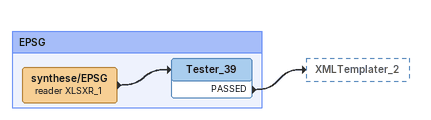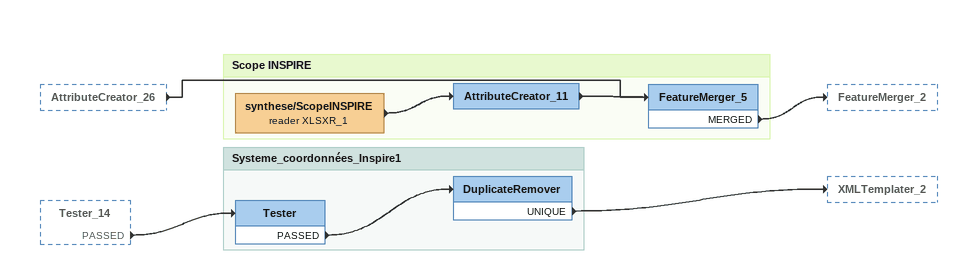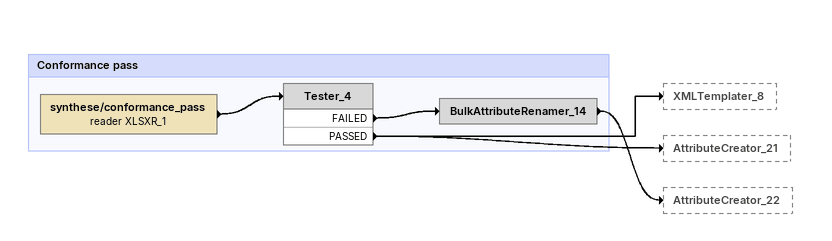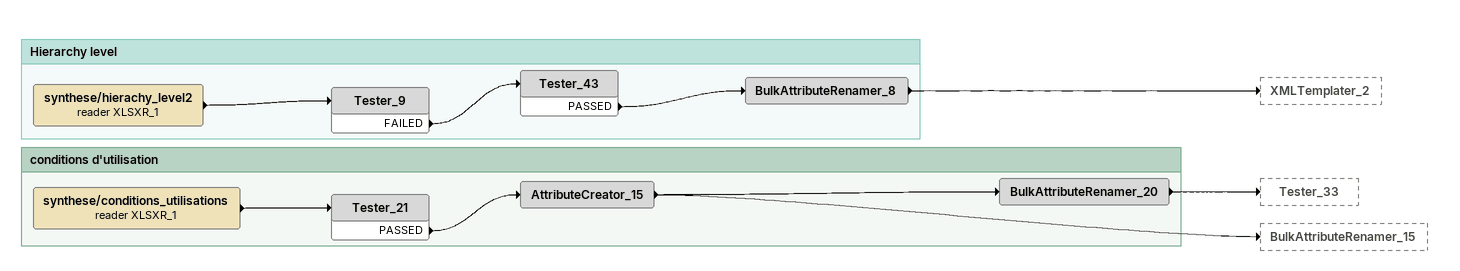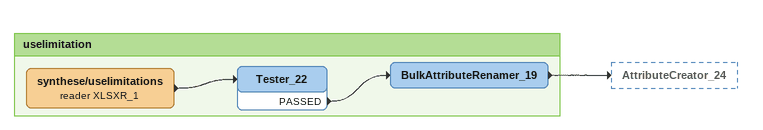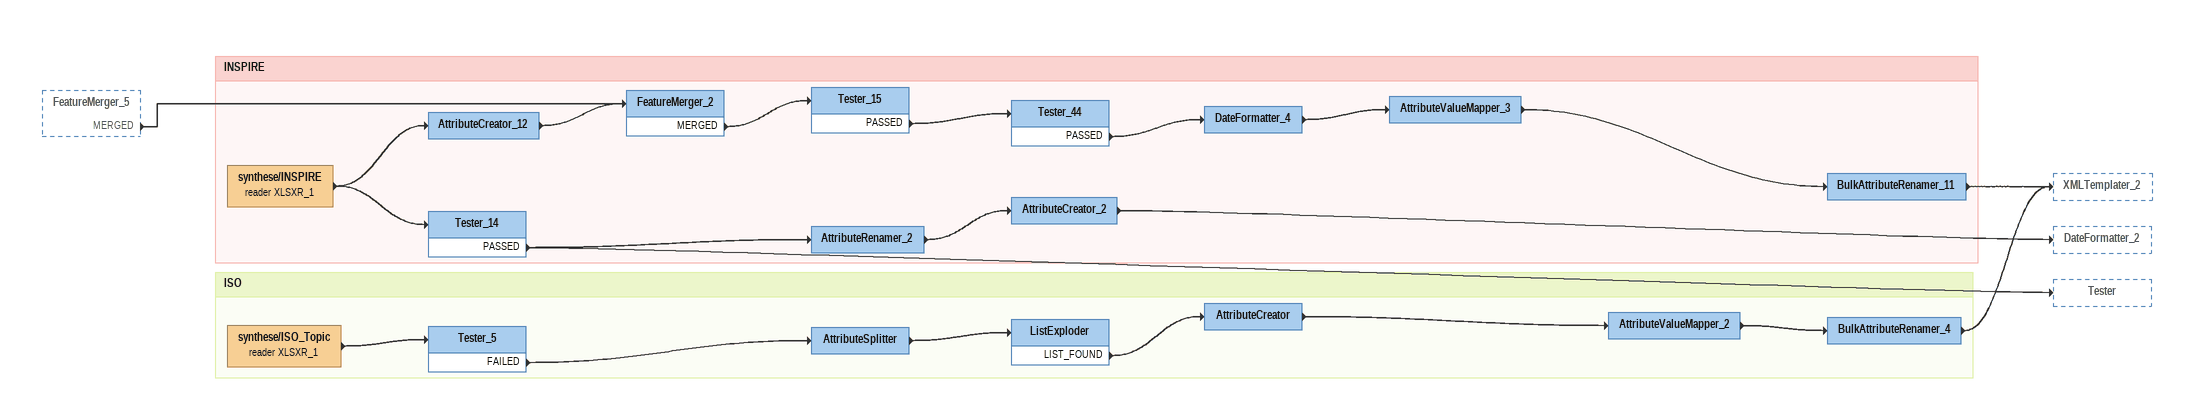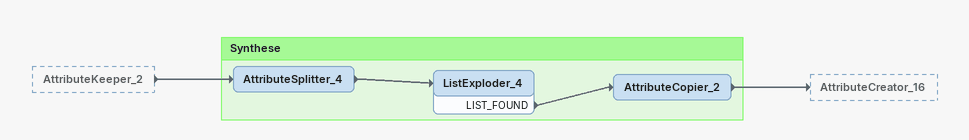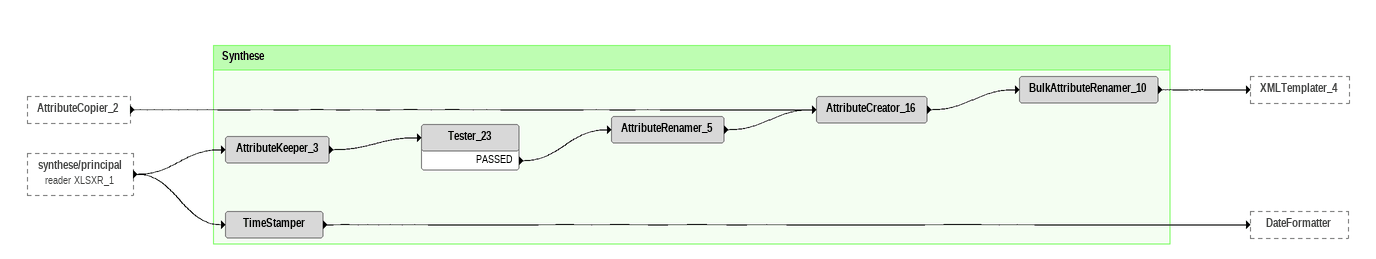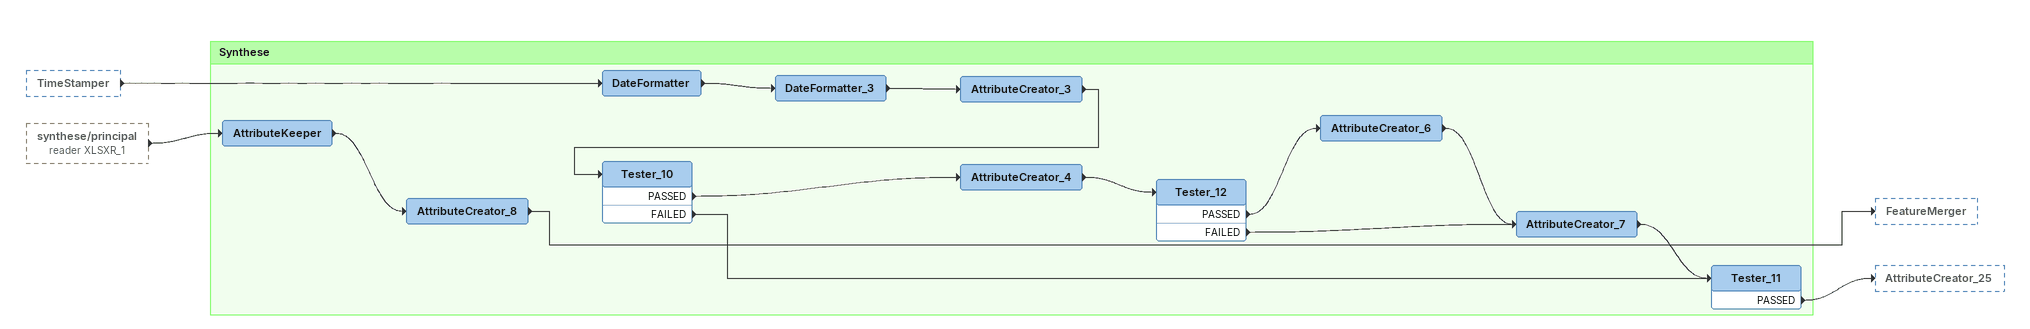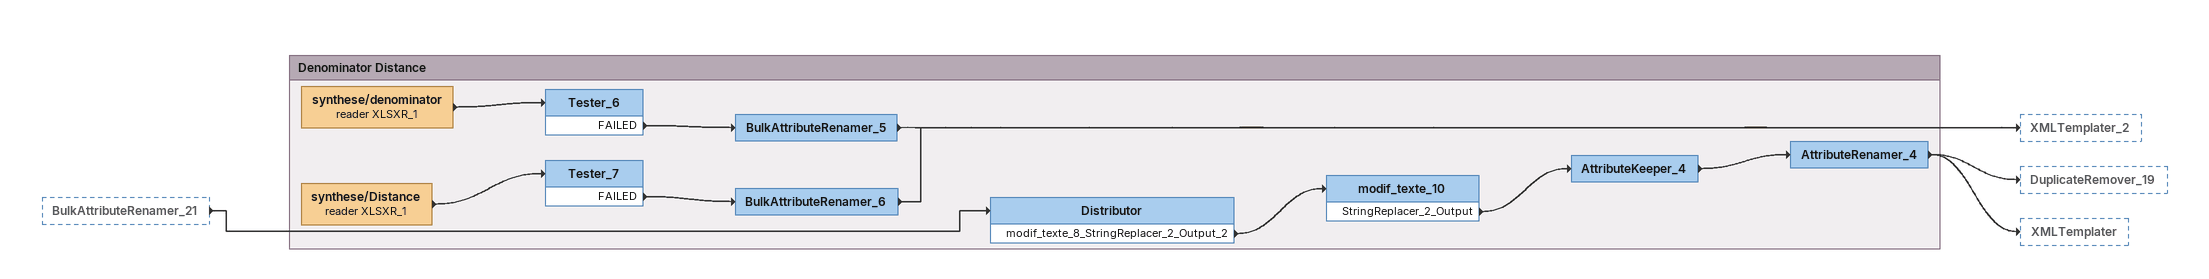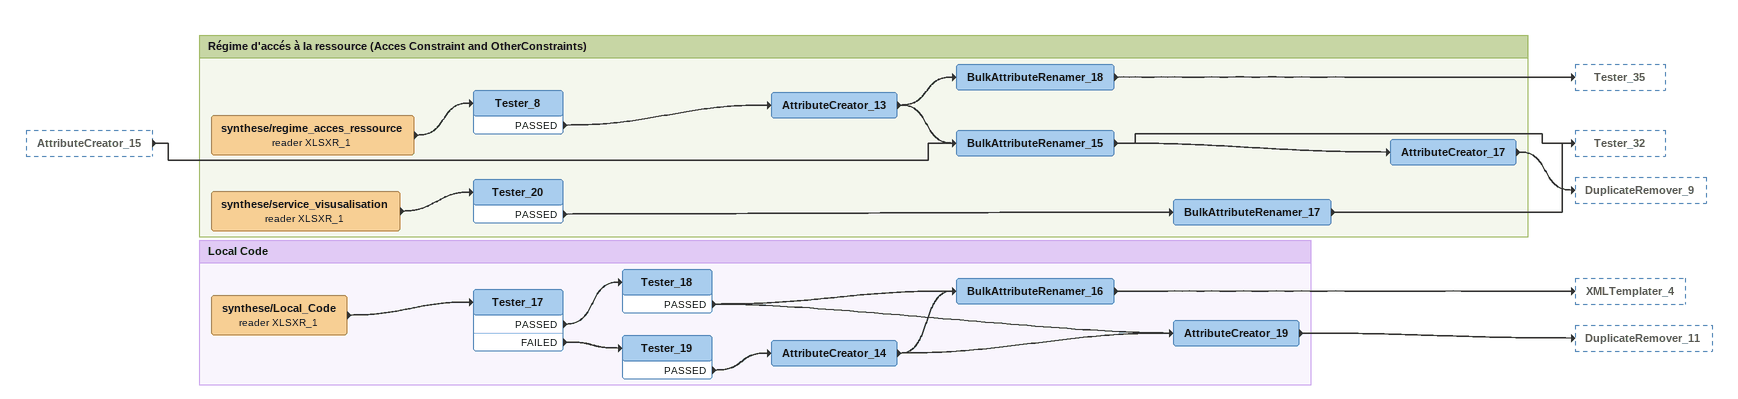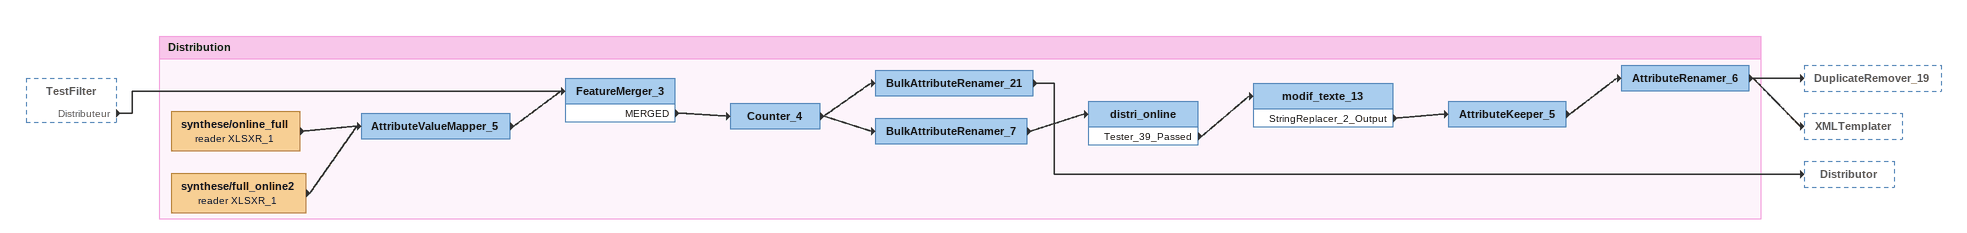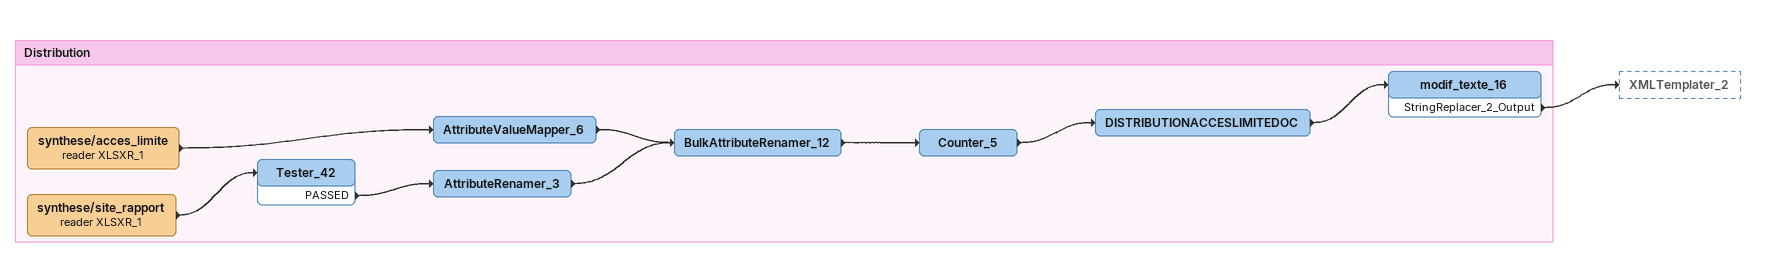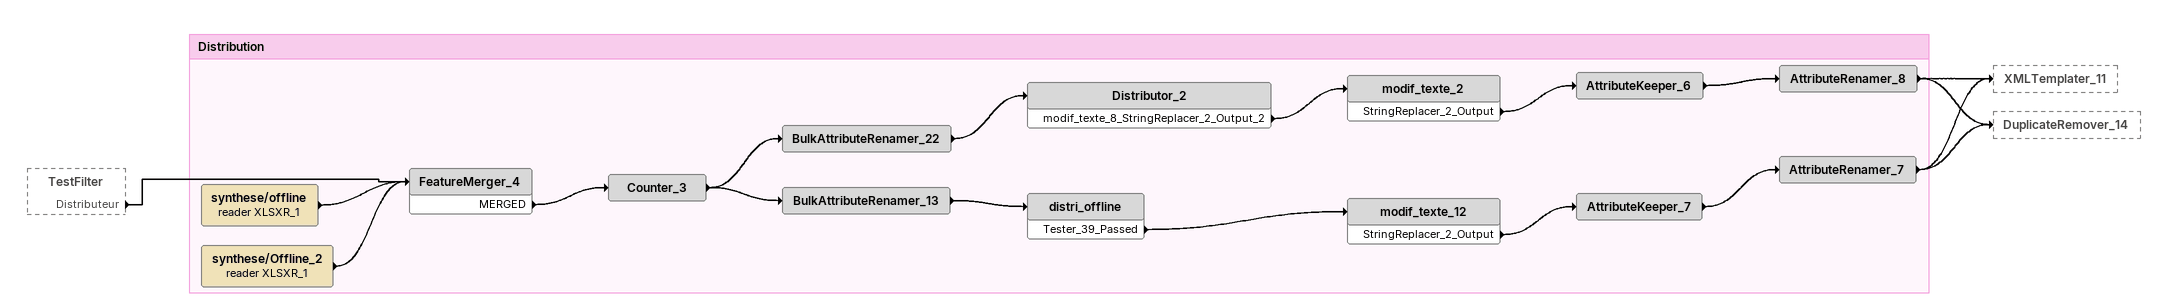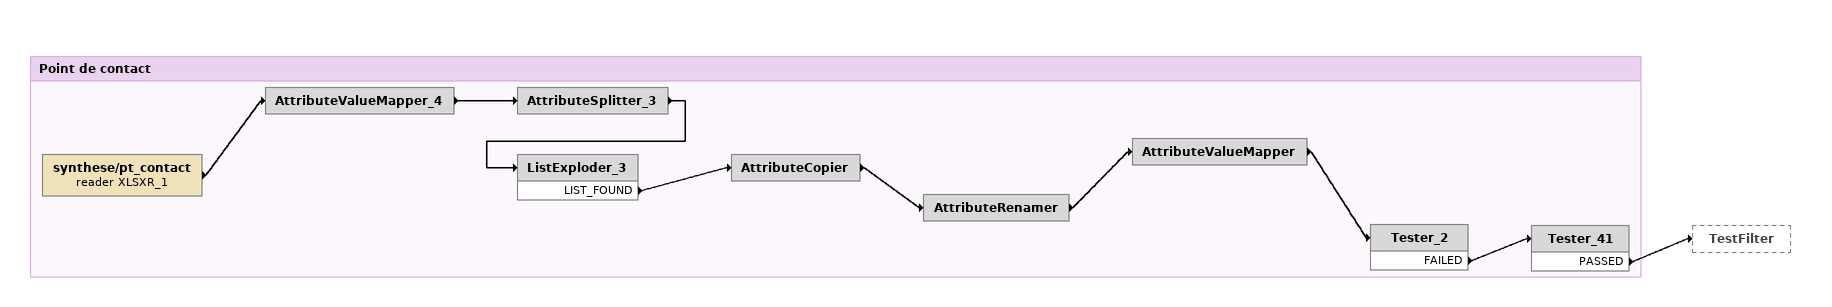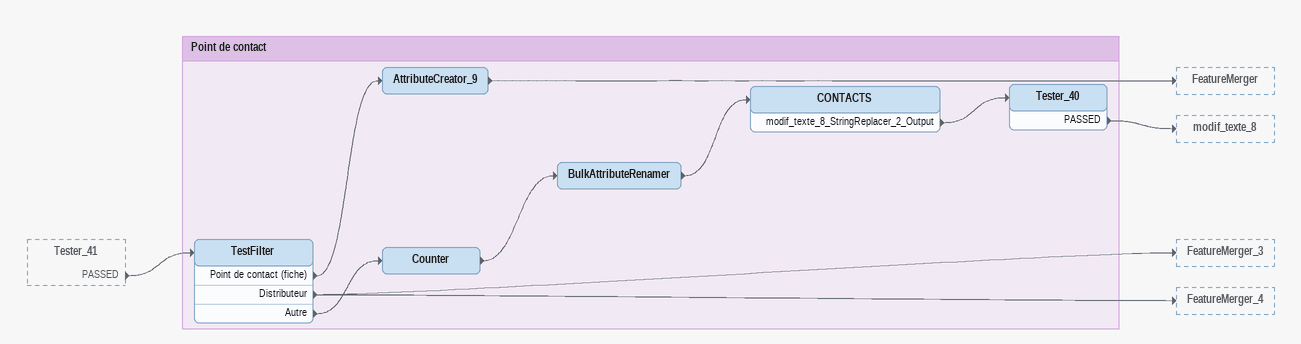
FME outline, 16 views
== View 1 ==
Bookmark: EPSG
synthese/EPSG (reader XLSXR_1)
    -> Tester_39
Tester_39
    PASSED -> XMLTemplater_2

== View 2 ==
AttributeCreator_26 [outside]
    -> FeatureMerger_5
Tester_14 [outside]
    PASSED -> Tester

Bookmark: Systeme_coordonnées_Inspire1
Tester
    PASSED -> DuplicateRemover
DuplicateRemover
    UNIQUE -> XMLTemplater_2

Bookmark: Scope INSPIRE
synthese/ScopeINSPIRE (reader XLSXR_1)
    -> AttributeCreator_11
AttributeCreator_11
    -> FeatureMerger_5
FeatureMerger_5
    MERGED -> FeatureMerger_2

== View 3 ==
Bookmark: Conformance pass
synthese/conformance_pass (reader XLSXR_1)
    -> Tester_4
Tester_4
    FAILED -> BulkAttributeRenamer_14
    PASSED -> XMLTemplater_8
    PASSED -> AttributeCreator_21
BulkAttributeRenamer_14
    -> AttributeCreator_22

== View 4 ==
Bookmark: Hierarchy level
synthese/hierachy_level2 (reader XLSXR_1)
    -> Tester_9
Tester_9
    FAILED -> Tester_43
Tester_43
    PASSED -> BulkAttributeRenamer_8
BulkAttributeRenamer_8
    -> XMLTemplater_2

Bookmark: conditions d'utilisation
synthese/conditions_utilisations (reader XLSXR_1)
    -> Tester_21
Tester_21
    PASSED -> AttributeCreator_15
AttributeCreator_15
    -> BulkAttributeRenamer_15
    -> BulkAttributeRenamer_20
BulkAttributeRenamer_20
    -> Tester_33

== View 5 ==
Bookmark: uselimitation
synthese/uselimitations (reader XLSXR_1)
    -> Tester_22
Tester_22
    PASSED -> BulkAttributeRenamer_19
BulkAttributeRenamer_19
    -> AttributeCreator_24

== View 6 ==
FeatureMerger_5 [outside]
    MERGED -> FeatureMerger_2

Bookmark: INSPIRE
synthese/INSPIRE (reader XLSXR_1)
    -> AttributeCreator_12
    -> Tester_14
AttributeCreator_12
    -> FeatureMerger_2
Tester_14
    PASSED -> AttributeRenamer_2
    PASSED -> Tester
AttributeRenamer_2
    -> AttributeCreator_2
AttributeCreator_2
    -> DateFormatter_2
FeatureMerger_2
    MERGED -> Tester_15
Tester_15
    PASSED -> Tester_44
Tester_44
    PASSED -> DateFormatter_4
DateFormatter_4
    -> AttributeValueMapper_3
AttributeValueMapper_3
    -> BulkAttributeRenamer_11
BulkAttributeRenamer_11
    -> XMLTemplater_2

Bookmark: ISO
synthese/ISO_Topic (reader XLSXR_1)
    -> Tester_5
Tester_5
    FAILED -> AttributeSplitter
AttributeSplitter
    -> ListExploder
ListExploder
    LIST_FOUND -> AttributeCreator
AttributeCreator
    -> AttributeValueMapper_2
AttributeValueMapper_2
    -> BulkAttributeRenamer_4
BulkAttributeRenamer_4
    -> XMLTemplater_2

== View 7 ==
AttributeKeeper_2 [outside]
    -> AttributeSplitter_4

Bookmark: Synthese
AttributeSplitter_4
    -> ListExploder_4
ListExploder_4
    LIST_FOUND -> AttributeCopier_2
AttributeCopier_2
    -> AttributeCreator_16

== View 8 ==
AttributeCopier_2 [outside]
    -> AttributeCreator_16
synthese/principal (reader XLSXR_1) [outside]
    -> TimeStamper
    -> AttributeKeeper_3

Bookmark: Synthese
AttributeKeeper_3
    -> Tester_23
Tester_23
    PASSED -> AttributeRenamer_5
AttributeRenamer_5
    -> AttributeCreator_16
AttributeCreator_16
    -> BulkAttributeRenamer_10
BulkAttributeRenamer_10
    -> XMLTemplater_4
TimeStamper
    -> DateFormatter

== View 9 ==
TimeStamper [outside]
    -> DateFormatter
synthese/principal (reader XLSXR_1) [outside]
    -> AttributeKeeper

Bookmark: Synthese
DateFormatter
    -> DateFormatter_3
DateFormatter_3
    -> AttributeCreator_3
AttributeCreator_3
    -> Tester_10
Tester_10
    PASSED -> AttributeCreator_4
    FAILED -> Tester_11
AttributeCreator_4
    -> Tester_12
Tester_12
    PASSED -> AttributeCreator_6
    FAILED -> AttributeCreator_7
AttributeCreator_6
    -> AttributeCreator_7
AttributeCreator_7
    -> Tester_11
Tester_11
    PASSED -> AttributeCreator_25
AttributeKeeper
    -> AttributeCreator_8
AttributeCreator_8
    -> FeatureMerger

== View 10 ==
BulkAttributeRenamer_21 [outside]
    -> Distributor

Bookmark: Denominator Distance
synthese/denominator (reader XLSXR_1)
    -> Tester_6
Tester_6
    FAILED -> BulkAttributeRenamer_5
BulkAttributeRenamer_5
    -> XMLTemplater_2
synthese/Distance (reader XLSXR_1)
    -> Tester_7
Tester_7
    FAILED -> BulkAttributeRenamer_6
BulkAttributeRenamer_6
    -> XMLTemplater_2
Distributor
    modif_texte_8_StringReplacer_2_Output_2 -> modif_texte_10
modif_texte_10
    StringReplacer_2_Output -> AttributeKeeper_4
AttributeKeeper_4
    -> AttributeRenamer_4
AttributeRenamer_4
    -> DuplicateRemover_19
    -> XMLTemplater

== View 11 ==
AttributeCreator_15 [outside]
    -> BulkAttributeRenamer_15

Bookmark: Régime d'accés à la ressource (Acces Constraint and OtherConstraints)
synthese/regime_acces_ressource (reader XLSXR_1)
    -> Tester_8
Tester_8
    PASSED -> AttributeCreator_13
AttributeCreator_13
    -> BulkAttributeRenamer_15
    -> BulkAttributeRenamer_18
BulkAttributeRenamer_18
    -> Tester_35
synthese/service_visusalisation (reader XLSXR_1)
    -> Tester_20
Tester_20
    PASSED -> BulkAttributeRenamer_17
BulkAttributeRenamer_17
    -> Tester_32
BulkAttributeRenamer_15
    -> AttributeCreator_17
    -> Tester_32
AttributeCreator_17
    -> DuplicateRemover_9

Bookmark: Local Code
synthese/Local_Code (reader XLSXR_1)
    -> Tester_17
Tester_17
    PASSED -> Tester_18
    FAILED -> Tester_19
Tester_18
    PASSED -> BulkAttributeRenamer_16
    PASSED -> AttributeCreator_19
Tester_19
    PASSED -> AttributeCreator_14
AttributeCreator_14
    -> BulkAttributeRenamer_16
    -> AttributeCreator_19
BulkAttributeRenamer_16
    -> XMLTemplater_4
AttributeCreator_19
    -> DuplicateRemover_11

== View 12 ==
TestFilter [outside]
    Distributeur -> FeatureMerger_3

Bookmark: Distribution
synthese/online_full (reader XLSXR_1)
    -> AttributeValueMapper_5
synthese/full_online2 (reader XLSXR_1)
    -> AttributeValueMapper_5
AttributeValueMapper_5
    -> FeatureMerger_3
FeatureMerger_3
    MERGED -> Counter_4
Counter_4
    -> BulkAttributeRenamer_7
    -> BulkAttributeRenamer_21
BulkAttributeRenamer_21
    -> Distributor
BulkAttributeRenamer_7
    -> distri_online
distri_online
    Tester_39_Passed -> modif_texte_13
modif_texte_13
    StringReplacer_2_Output -> AttributeKeeper_5
AttributeKeeper_5
    -> AttributeRenamer_6
AttributeRenamer_6
    -> DuplicateRemover_19
    -> XMLTemplater

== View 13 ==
Bookmark: Distribution
synthese/acces_limite (reader XLSXR_1)
    -> AttributeValueMapper_6
AttributeValueMapper_6
    -> BulkAttributeRenamer_12
synthese/site_rapport (reader XLSXR_1)
    -> Tester_42
Tester_42
    PASSED -> AttributeRenamer_3
AttributeRenamer_3
    -> BulkAttributeRenamer_12
BulkAttributeRenamer_12
    -> Counter_5
Counter_5
    -> DISTRIBUTIONACCESLIMITEDOC
DISTRIBUTIONACCESLIMITEDOC
    -> modif_texte_16
modif_texte_16
    StringReplacer_2_Output -> XMLTemplater_2

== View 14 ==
TestFilter [outside]
    Distributeur -> FeatureMerger_4

Bookmark: Distribution
synthese/offline (reader XLSXR_1)
    -> FeatureMerger_4
synthese/Offline_2 (reader XLSXR_1)
    -> FeatureMerger_4
FeatureMerger_4
    MERGED -> Counter_3
Counter_3
    -> BulkAttributeRenamer_22
    -> BulkAttributeRenamer_13
BulkAttributeRenamer_22
    -> Distributor_2
Distributor_2
    modif_texte_8_StringReplacer_2_Output_2 -> modif_texte_2
modif_texte_2
    StringReplacer_2_Output -> AttributeKeeper_6
AttributeKeeper_6
    -> AttributeRenamer_8
AttributeRenamer_8
    -> DuplicateRemover_14
    -> XMLTemplater_11
BulkAttributeRenamer_13
    -> distri_offline
distri_offline
    Tester_39_Passed -> modif_texte_12
modif_texte_12
    StringReplacer_2_Output -> AttributeKeeper_7
AttributeKeeper_7
    -> AttributeRenamer_7
AttributeRenamer_7
    -> XMLTemplater_11
    -> DuplicateRemover_14

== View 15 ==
Bookmark: Point de contact
synthese/pt_contact (reader XLSXR_1)
    -> AttributeValueMapper_4
AttributeValueMapper_4
    -> AttributeSplitter_3
AttributeSplitter_3
    -> ListExploder_3
ListExploder_3
    LIST_FOUND -> AttributeCopier
AttributeCopier
    -> AttributeRenamer
AttributeRenamer
    -> AttributeValueMapper
AttributeValueMapper
    -> Tester_2
Tester_2
    FAILED -> Tester_41
Tester_41
    PASSED -> TestFilter

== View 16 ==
Tester_41 [outside]
    PASSED -> TestFilter

Bookmark: Point de contact
TestFilter
    Point de contact (fiche) -> AttributeCreator_9
    Distributeur -> FeatureMerger_3
    Distributeur -> FeatureMerger_4
    Autre -> Counter
AttributeCreator_9
    -> FeatureMerger
Counter
    -> BulkAttributeRenamer
BulkAttributeRenamer
    -> CONTACTS
CONTACTS
    modif_texte_8_StringReplacer_2_Output -> Tester_40
Tester_40
    PASSED -> modif_texte_8
